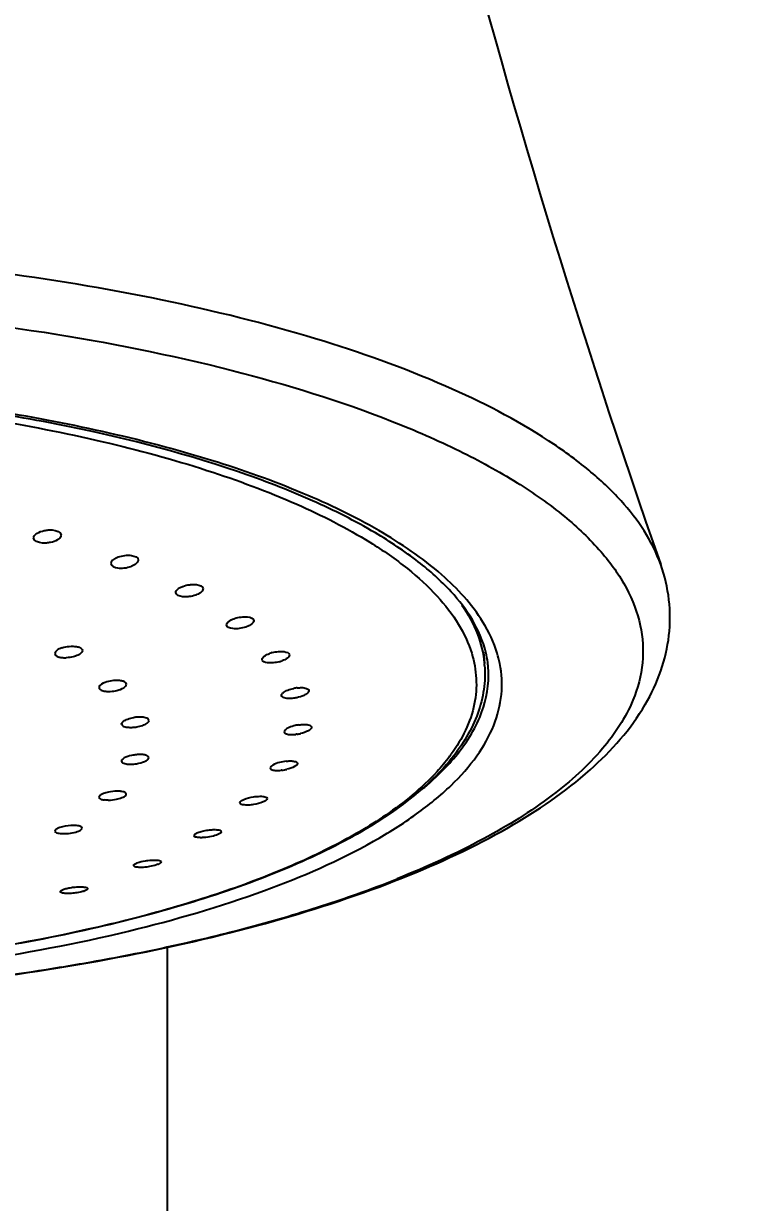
# Model space of a CAD drawing. Header units: millimetres. Extents: x 19562 to 20987, y -3943 to -2935.
# Drawn here: x 20334.16 to 20354.27, y -3220.92 to -3188.67 of the extents above; entities that cross this region are included whole.
import ezdxf

# ---------------------------------------------------------------- set-up
doc = ezdxf.new("R2010")
doc.units = ezdxf.units.MM
doc.header["$LTSCALE"] = 0.1
doc.styles.get("Standard").update_dxf_attribs({"font": 'arial.ttf'})
doc.dimstyles.new('A4', dxfattribs={"dimtxt": 4, "dimasz": 3.5, "dimexe": 0.7, "dimexo": 0.625, "dimgap": 0.5, "dimtad": 1, "dimdec": 1, "dimdsep": 46, "dimtxsty": 'Standard', "dimcen": 2.5, "dimclrd": 5, "dimclre": 5, "dimclrt": 7, "dimadec": 3, "dimazin": 2, "dimtfac": 1, "dimtdec": 1, "dimtmove": 0, "dimatfit": 3, "dimfxl": 0, "dimarcsym": 0})

# ---------------------------------------------------------------- blocks, each defined once
blk = doc.blocks.new('*D381')
at = {"color": 3, "lineweight": -2}
for p, q in [((20323.724, -3014.023), (20532.283, -3014.023)), ((20531.583, -3029.023), (20531.583, -3451.824)), ((20325.821, -3466.824), (20532.283, -3466.824))]:
    blk.add_line(p, q, dxfattribs=at)
at = {"color": 3}
for points in [[(20529.083, -3029.023), (20534.083, -3029.023), (20531.583, -3014.023)], [(20529.083, -3451.824), (20534.083, -3451.824), (20531.583, -3466.824)]]:
    blk.add_solid(points, dxfattribs=at)
at = {"layer": 'Defpoints', "color": 0}
for p in [(20323.099, -3014.023), (20325.196, -3466.824), (20531.583, -3466.824)]:
    blk.add_point(p, dxfattribs=at)
at = {"color": 3, "insert": (20523.425, -3240.423), "char_height": 15, "attachment_point": 5, "rotation": 90}
blk.add_mtext('452.8', dxfattribs=at)

msp = doc.modelspace()

# ---------------------------------------------------------------- linework, layer by layer
at = {"color": 7, "linetype": 'Continuous'}
for p, q in [((20339.917, -3204.953), (20339.938, -3204.945)), ((20340.266, -3205.172), (20340.244, -3205.179)), ((20346.745, -3205.865), (20346.774, -3206.175)), ((20341.224, -3207.06), (20341.222, -3207.046)), ((20341.97, -3206.909), (20341.972, -3206.923)), ((20336.847, -3207.843), (20336.845, -3207.829)), ((20337.595, -3207.736), (20337.593, -3207.722)), ((20337.282, -3208.668), (20337.256, -3208.671)), ((20341.228, -3209.096), (20341.208, -3209.098)), ((20341.346, -3208.849), (20341.365, -3208.847)), ((20337.769, -3211.552), (20337.786, -3211.553)), ((20337.331, -3211.753), (20337.314, -3211.752)), ((20338.099, -3282.624), (20338.099, -3213.912))]:
    msp.add_line(p, q, dxfattribs=at)
for centre, radius, start, end in [((20576.979, -3124.467), 238.825, 189.68044, 199.31671), ((20341.196, -3206.752), 0.902, 104.7133, 109.6584), ((20344.235, -3206.489), 2.651, 7.306, 13.5399), ((20340.933, -3205.256), 0.901, 284.712, 289.6794), ((20343.723, -3206.459), 3.064, 4.2193, 5.3221), ((20344.325, -3206.476), 2.559, 5.3238, 7.274), ((20344.094, -3206.498), 2.792, 0.0074, 5.3314), ((20336.719, -3207.625), 0.985, 92.9732, 103.6723), ((20341.772, -3207.91), 1.074, 96.2889, 101.516), ((20336.486, -3205.955), 0.985, 272.9527, 283.672), ((20337.352, -3208.707), 1.066, 93.603, 99.2857), ((20337.088, -3206.859), 1.065, 273.5849, 279.2856), ((20341.859, -3209.001), 1.159, 98.3611, 104.8406), ((20341.478, -3206.951), 1.172, 278.3948, 282.9797), ((20337.359, -3209.817), 1.151, 95.1143, 102.2348), ((20341.425, -3204.926), 5.929, 316.4415, 319.4094), ((20341.998, -3205.861), 4.774, 323.1669, 324.1623), ((20337.074, -3207.78), 1.15, 275.1089, 282.3743), ((20341.485, -3210.081), 1.24, 96.4101, 104.8437), ((20341.086, -3207.85), 1.254, 276.4656, 283.1103), ((20335.538, -3211.394), 0.788, 84.405, 87.0418), ((20335.573, -3210.494), 0.28, 298.4823, 301.0998), ((20337.674, -3211.271), 0.433, 293.5749, 294.8941), ((20333.27, -3184.237), 29.966, 289.51, 291.7814), ((20335.591, -3211.751), 0.688, 287.5321, 289.3285), ((20331.596, -3179.56), 34.934, 287.1904, 289.5361), ((20329.606, -3173.172), 41.624, 284.1818, 287.2087), ((20327.957, -3166.882), 48.127, 283.0082, 284.2499), ((20326.549, -3160.737), 54.431, 279.9814, 282.9966), ((20324.486, -3148.949), 66.398, 276.41999, 279.2844), ((20325.295, -3153.99), 61.293, 279.29907, 280.0431)]:
    msp.add_arc(centre, radius, start, end, dxfattribs=at)
for points, knots in [([(20351.599, -3203.468), (20351.372, -3202.823), (20350.74, -3201.891), (20349.61, -3200.839), (20348.046, -3199.709), (20345.555, -3198.439), (20341.999, -3197.178), (20337.836, -3196.151), (20331.494, -3195.113), (20326.502, -3194.82), (20323.099, -3194.82)], [0, 0, 0, 0, 0.066389, 0.105803, 0.150014, 0.253352, 0.376092, 0.515921, 0.669404, 1, 1, 1, 1]), ([(20323.099, -3196.255), (20325.083, -3196.255), (20328.972, -3196.396), (20334.581, -3197.018), (20339.676, -3198.025), (20343.466, -3199.188), (20346.04, -3200.305), (20347.624, -3201.168), (20348.935, -3202.085), (20349.958, -3203.048), (20350.681, -3204.055), (20351.088, -3205.102), (20351.153, -3206.172), (20350.972, -3206.854), (20350.838, -3207.178)], [0, 0, 0, 0, 0.182053, 0.356826, 0.51748, 0.658156, 0.719653, 0.774785, 0.823493, 0.866047, 0.903203, 0.936386, 0.967775, 1, 1, 1, 1]), ([(20343.793, -3202.605), (20343.237, -3202.277), (20342, -3201.657), (20339.116, -3200.553), (20334.849, -3199.486), (20329.179, -3198.71), (20325.166, -3198.535), (20323.099, -3198.535)], [0, 0, 0, 0, 0.090921, 0.194502, 0.434829, 0.70864, 1, 1, 1, 1]), ([(20343.883, -3202.539), (20343.216, -3202.154), (20341.717, -3201.437), (20338.208, -3200.199), (20335.314, -3199.58), (20333.279, -3199.256)], [0, 0, 0, 0, 0.207392, 0.445553, 1, 1, 1, 1]), ([(20333.172, -3199.488), (20334.233, -3199.661), (20336.256, -3200.053), (20339.09, -3200.821), (20341.544, -3201.726), (20343.001, -3202.465), (20343.641, -3202.862)], [0, 0, 0, 0, 0.291708, 0.558476, 0.795645, 1, 1, 1, 1]), ([(20334.438, -3202.742), (20334.438, -3202.732), (20334.448, -3202.682), (20334.489, -3202.645), (20334.522, -3202.623)], [0, 0, 0, 0, 0.207257, 1, 1, 1, 1]), ([(20334.536, -3202.613), (20334.593, -3202.578), (20334.695, -3202.542), (20334.838, -3202.522), (20334.994, -3202.518), (20335.188, -3202.571), (20335.188, -3202.664)], [0, 0, 0, 0, 0.288333, 0.448402, 0.604483, 1, 1, 1, 1]), ([(20335.188, -3202.664), (20335.188, -3202.674), (20335.178, -3202.724), (20335.137, -3202.761), (20335.105, -3202.784)], [0, 0, 0, 0, 0.207278, 1, 1, 1, 1]), ([(20346.812, -3205.868), (20346.664, -3205.249), (20346.061, -3204.331), (20344.931, -3203.331), (20344.198, -3202.844), (20343.792, -3202.605)], [0, 0, 0, 0, 0.420865, 0.688576, 1, 1, 1, 1]), ([(20346.732, -3205.042), (20346.432, -3204.556), (20345.553, -3203.605), (20344.491, -3202.89), (20343.883, -3202.539)], [0, 0, 0, 0, 0.448385, 1, 1, 1, 1]), ([(20335.091, -3202.793), (20335.033, -3202.829), (20334.932, -3202.864), (20334.789, -3202.884), (20334.633, -3202.888), (20334.438, -3202.835), (20334.438, -3202.742)], [0, 0, 0, 0, 0.288405, 0.448476, 0.604543, 1, 1, 1, 1]), ([(20343.641, -3202.862), (20343.996, -3203.082), (20344.645, -3203.53), (20345.47, -3204.279), (20346.079, -3205.057), (20346.341, -3205.621), (20346.426, -3205.898)], [0, 0, 0, 0, 0.298376, 0.561557, 0.793199, 1, 1, 1, 1]), ([(20336.677, -3203.296), (20336.659, -3203.306), (20336.605, -3203.338), (20336.552, -3203.394), (20336.553, -3203.438)], [0, 0, 0, 0, 0.32105, 1, 1, 1, 1]), ([(20336.751, -3203.263), (20336.81, -3203.242), (20336.903, -3203.22), (20337.03, -3203.214), (20337.157, -3203.22), (20337.303, -3203.272), (20337.303, -3203.346)], [0, 0, 0, 0, 0.318901, 0.479221, 0.628827, 1, 1, 1, 1]), ([(20336.553, -3203.438), (20336.553, -3203.511), (20336.699, -3203.563), (20336.826, -3203.569), (20336.952, -3203.562), (20337.045, -3203.541), (20337.105, -3203.519)], [0, 0, 0, 0, 0.371591, 0.521096, 0.681284, 1, 1, 1, 1]), ([(20337.303, -3203.346), (20337.302, -3203.358), (20337.285, -3203.422), (20337.224, -3203.462), (20337.178, -3203.487)], [0, 0, 0, 0, 0.19289, 1, 1, 1, 1]), ([(20351.174, -3207.3), (20351.346, -3207.007), (20351.635, -3206.398), (20351.861, -3205.42), (20351.862, -3204.425), (20351.708, -3203.779), (20351.599, -3203.468)], [0, 0, 0, 0, 0.255913, 0.504521, 0.75088, 1, 1, 1, 1]), ([(20338.326, -3204.237), (20338.326, -3204.205), (20338.38, -3204.131), (20338.452, -3204.096), (20338.497, -3204.077)], [0, 0, 0, 0, 0.395117, 1, 1, 1, 1]), ([(20338.877, -3204.303), (20338.818, -3204.325), (20338.725, -3204.347), (20338.598, -3204.356), (20338.474, -3204.353), (20338.326, -3204.308), (20338.326, -3204.237)], [0, 0, 0, 0, 0.322038, 0.483495, 0.633802, 1, 1, 1, 1]), ([(20338.525, -3204.066), (20338.584, -3204.044), (20338.677, -3204.022), (20338.803, -3204.013), (20338.928, -3204.016), (20339.076, -3204.06), (20339.076, -3204.132)], [0, 0, 0, 0, 0.322095, 0.483547, 0.633838, 1, 1, 1, 1]), ([(20339.076, -3204.132), (20339.076, -3204.164), (20339.021, -3204.237), (20338.95, -3204.273), (20338.905, -3204.292)], [0, 0, 0, 0, 0.395156, 1, 1, 1, 1]), ([(20346.16, -3204.582), (20346.329, -3204.829), (20346.609, -3205.336), (20346.748, -3205.901), (20346.774, -3206.175)], [0, 0, 0, 0, 0.521184, 1, 1, 1, 1]), ([(20339.938, -3204.945), (20339.997, -3204.926), (20340.119, -3204.901), (20340.287, -3204.89), (20340.466, -3204.939), (20340.466, -3205.006)], [0, 0, 0, 0, 0.329953, 0.641671, 1, 1, 1, 1]), ([(20339.716, -3205.119), (20339.716, -3205.085), (20339.785, -3205.007), (20339.865, -3204.972), (20339.917, -3204.953)], [0, 0, 0, 0, 0.383872, 1, 1, 1, 1]), ([(20340.244, -3205.179), (20340.185, -3205.199), (20340.063, -3205.223), (20339.895, -3205.235), (20339.716, -3205.186), (20339.716, -3205.119)], [0, 0, 0, 0, 0.32995, 0.64167, 1, 1, 1, 1]), ([(20340.466, -3205.006), (20340.466, -3205.04), (20340.397, -3205.118), (20340.318, -3205.153), (20340.266, -3205.172)], [0, 0, 0, 0, 0.383939, 1, 1, 1, 1]), ([(20347.195, -3206.179), (20347.175, -3206.082), (20347.074, -3205.684), (20346.896, -3205.307), (20346.732, -3205.042)], [0, 0, 0, 0, 0.239674, 1, 1, 1, 1]), ([(20335.208, -3205.751), (20335.16, -3205.768), (20335.084, -3205.798), (20335.021, -3205.871), (20335.021, -3205.903)], [0, 0, 0, 0, 0.616553, 1, 1, 1, 1]), ([(20335.208, -3205.751), (20335.228, -3205.744), (20335.311, -3205.72), (20335.397, -3205.708), (20335.463, -3205.705)], [0, 0, 0, 0, 0.240018, 1, 1, 1, 1]), ([(20335.463, -3205.705), (20335.503, -3205.704), (20335.58, -3205.707), (20335.688, -3205.726), (20335.771, -3205.78), (20335.771, -3205.821)], [0, 0, 0, 0, 0.350083, 0.643446, 1, 1, 1, 1]), ([(20335.771, -3205.821), (20335.771, -3205.853), (20335.708, -3205.926), (20335.632, -3205.956), (20335.583, -3205.973)], [0, 0, 0, 0, 0.383466, 1, 1, 1, 1]), ([(20340.967, -3205.88), (20341.023, -3205.865), (20341.135, -3205.847), (20341.285, -3205.841), (20341.44, -3205.885), (20341.44, -3205.943)], [0, 0, 0, 0, 0.342584, 0.652323, 1, 1, 1, 1]), ([(20346.426, -3205.898), (20346.494, -3206.122), (20346.58, -3206.587), (20346.505, -3207.563), (20346.163, -3208.248), (20345.868, -3208.656)], [0, 0, 0, 0, 0.242089, 0.481465, 1, 1, 1, 1]), ([(20323.099, -3215.008), (20324.739, -3215.008), (20327.959, -3214.897), (20332.618, -3214.401), (20336.886, -3213.599), (20340.588, -3212.525), (20343.217, -3211.388), (20344.887, -3210.346), (20345.846, -3209.568), (20346.573, -3208.755), (20347.057, -3207.909), (20347.282, -3207.037), (20347.251, -3206.455), (20347.195, -3206.179)], [0, 0, 0, 0, 0.178461, 0.350338, 0.509464, 0.65045, 0.769249, 0.819711, 0.864231, 0.90326, 0.937744, 0.969264, 1, 1, 1, 1]), ([(20335.021, -3205.903), (20335.021, -3205.944), (20335.104, -3205.998), (20335.212, -3206.016), (20335.288, -3206.02), (20335.329, -3206.019)], [0, 0, 0, 0, 0.356577, 0.64991, 1, 1, 1, 1]), ([(20335.583, -3205.973), (20335.564, -3205.98), (20335.481, -3206.004), (20335.395, -3206.016), (20335.329, -3206.019)], [0, 0, 0, 0, 0.240049, 1, 1, 1, 1]), ([(20340.69, -3206.063), (20340.69, -3206.03), (20340.762, -3205.955), (20340.841, -3205.921), (20340.893, -3205.903)], [0, 0, 0, 0, 0.37664, 1, 1, 1, 1]), ([(20341.162, -3206.127), (20341.107, -3206.142), (20340.995, -3206.159), (20340.845, -3206.166), (20340.69, -3206.122), (20340.69, -3206.063)], [0, 0, 0, 0, 0.342579, 0.652315, 1, 1, 1, 1]), ([(20341.44, -3205.943), (20341.44, -3205.977), (20341.368, -3206.052), (20341.289, -3206.085), (20341.237, -3206.104)], [0, 0, 0, 0, 0.376697, 1, 1, 1, 1]), ([(20346.779, -3206.233), (20346.795, -3206.45), (20346.78, -3206.894), (20346.552, -3207.789), (20346.178, -3208.402), (20345.877, -3208.774)], [0, 0, 0, 0, 0.237086, 0.47862, 1, 1, 1, 1]), ([(20345.928, -3208.783), (20346.218, -3208.444), (20346.696, -3207.736), (20346.886, -3206.891), (20346.886, -3206.497)], [0, 0, 0, 0, 0.531787, 1, 1, 1, 1]), ([(20336.486, -3206.668), (20336.421, -3206.684), (20336.325, -3206.713), (20336.227, -3206.796), (20336.227, -3206.835)], [0, 0, 0, 0, 0.631828, 1, 1, 1, 1]), ([(20336.227, -3206.835), (20336.227, -3206.875), (20336.313, -3206.924), (20336.419, -3206.938), (20336.496, -3206.94), (20336.536, -3206.938)], [0, 0, 0, 0, 0.348843, 0.645012, 1, 1, 1, 1]), ([(20336.977, -3206.745), (20336.977, -3206.705), (20336.891, -3206.656), (20336.785, -3206.641), (20336.708, -3206.639), (20336.668, -3206.641)], [0, 0, 0, 0, 0.348848, 0.644952, 1, 1, 1, 1]), ([(20336.718, -3206.912), (20336.783, -3206.896), (20336.879, -3206.867), (20336.977, -3206.784), (20336.977, -3206.745)], [0, 0, 0, 0, 0.631697, 1, 1, 1, 1]), ([(20341.272, -3206.971), (20341.308, -3206.943), (20341.402, -3206.897), (20341.501, -3206.868), (20341.557, -3206.857)], [0, 0, 0, 0, 0.444757, 1, 1, 1, 1]), ([(20341.771, -3206.836), (20341.817, -3206.837), (20341.887, -3206.842), (20341.962, -3206.883), (20341.97, -3206.909)], [0, 0, 0, 0, 0.628558, 1, 1, 1, 1]), ([(20341.222, -3207.046), (20341.222, -3207.04), (20341.228, -3207.009), (20341.253, -3206.986), (20341.272, -3206.971)], [0, 0, 0, 0, 0.19921, 1, 1, 1, 1]), ([(20341.438, -3207.133), (20341.389, -3207.133), (20341.314, -3207.129), (20341.233, -3207.087), (20341.224, -3207.06)], [0, 0, 0, 0, 0.631285, 1, 1, 1, 1]), ([(20341.637, -3207.112), (20341.62, -3207.115), (20341.554, -3207.127), (20341.487, -3207.133), (20341.438, -3207.133)], [0, 0, 0, 0, 0.2583, 1, 1, 1, 1]), ([(20341.889, -3207.021), (20341.873, -3207.031), (20341.793, -3207.072), (20341.706, -3207.098), (20341.637, -3207.112)], [0, 0, 0, 0, 0.217865, 1, 1, 1, 1]), ([(20341.972, -3206.923), (20341.972, -3206.928), (20341.967, -3206.956), (20341.946, -3206.978), (20341.929, -3206.992)], [0, 0, 0, 0, 0.203259, 1, 1, 1, 1]), ([(20350.838, -3207.178), (20350.638, -3207.661), (20349.993, -3208.635), (20348.572, -3209.899), (20346.664, -3211.076), (20345.194, -3211.742), (20344.389, -3212.064)], [0, 0, 0, 0, 0.189444, 0.415849, 0.68567, 1, 1, 1, 1]), ([(20323.099, -3215.421), (20326.275, -3215.421), (20330.947, -3215.159), (20336.916, -3214.234), (20340.907, -3213.309), (20344.404, -3212.162), (20347.33, -3210.809), (20349.631, -3209.257), (20350.781, -3207.972), (20351.174, -3207.3)], [0, 0, 0, 0, 0.316632, 0.465004, 0.60193, 0.724634, 0.831423, 0.9223, 1, 1, 1, 1]), ([(20336.845, -3207.829), (20336.845, -3207.823), (20336.851, -3207.793), (20336.875, -3207.771), (20336.895, -3207.757)], [0, 0, 0, 0, 0.200147, 1, 1, 1, 1]), ([(20336.895, -3207.757), (20336.931, -3207.73), (20337.025, -3207.688), (20337.124, -3207.664), (20337.18, -3207.655)], [0, 0, 0, 0, 0.442437, 1, 1, 1, 1]), ([(20337.26, -3207.91), (20337.315, -3207.901), (20337.414, -3207.877), (20337.508, -3207.835), (20337.545, -3207.809)], [0, 0, 0, 0, 0.557365, 1, 1, 1, 1]), ([(20337.593, -3207.722), (20337.585, -3207.697), (20337.514, -3207.654), (20337.445, -3207.646), (20337.401, -3207.643)], [0, 0, 0, 0, 0.374077, 1, 1, 1, 1]), ([(20337.545, -3207.809), (20337.552, -3207.803), (20337.575, -3207.784), (20337.595, -3207.756), (20337.595, -3207.736)], [0, 0, 0, 0, 0.31522, 1, 1, 1, 1]), ([(20336.847, -3207.843), (20336.855, -3207.869), (20336.926, -3207.911), (20336.995, -3207.919), (20337.039, -3207.922)], [0, 0, 0, 0, 0.373879, 1, 1, 1, 1]), ([(20341.562, -3207.881), (20341.495, -3207.898), (20341.406, -3207.93), (20341.317, -3207.992), (20341.295, -3208.029), (20341.295, -3208.045)], [0, 0, 0, 0, 0.637254, 0.856087, 1, 1, 1, 1]), ([(20341.295, -3208.045), (20341.295, -3208.082), (20341.39, -3208.119), (20341.493, -3208.124), (20341.571, -3208.12), (20341.612, -3208.116)], [0, 0, 0, 0, 0.331663, 0.634132, 1, 1, 1, 1]), ([(20341.728, -3207.85), (20341.769, -3207.845), (20341.847, -3207.841), (20341.951, -3207.847), (20342.045, -3207.883), (20342.045, -3207.92)], [0, 0, 0, 0, 0.36576, 0.668317, 1, 1, 1, 1]), ([(20342.045, -3207.92), (20342.045, -3207.938), (20342.018, -3207.978), (20341.918, -3208.043), (20341.817, -3208.076), (20341.742, -3208.093)], [0, 0, 0, 0, 0.141553, 0.362357, 1, 1, 1, 1]), ([(20345.877, -3208.774), (20345.522, -3209.214), (20344.602, -3210.057), (20342.883, -3211.118), (20340.747, -3212.073), (20338.234, -3212.907), (20335.393, -3213.604), (20331.144, -3214.349), (20327.815, -3214.631), (20325.543, -3214.713)], [0, 0, 0, 0, 0.078377, 0.171197, 0.279297, 0.40206, 0.537927, 0.6847, 1, 1, 1, 1]), ([(20337.115, -3208.692), (20337.047, -3208.707), (20336.956, -3208.735), (20336.864, -3208.793), (20336.841, -3208.83), (20336.841, -3208.845)], [0, 0, 0, 0, 0.640545, 0.857997, 1, 1, 1, 1]), ([(20337.591, -3208.751), (20337.591, -3208.714), (20337.501, -3208.676), (20337.399, -3208.666), (20337.323, -3208.666), (20337.282, -3208.668)], [0, 0, 0, 0, 0.333907, 0.635386, 1, 1, 1, 1]), ([(20337.32, -3208.904), (20337.388, -3208.889), (20337.478, -3208.861), (20337.569, -3208.803), (20337.591, -3208.766), (20337.591, -3208.751)], [0, 0, 0, 0, 0.640704, 0.857963, 1, 1, 1, 1]), ([(20345.819, -3208.723), (20345.712, -3208.866), (20345.203, -3209.473), (20344.579, -3209.976), (20344.073, -3210.322)], [0, 0, 0, 0, 0.225382, 1, 1, 1, 1]), ([(20336.841, -3208.845), (20336.841, -3208.885), (20336.942, -3208.923), (20337.05, -3208.931), (20337.133, -3208.93), (20337.176, -3208.926)], [0, 0, 0, 0, 0.333082, 0.636764, 1, 1, 1, 1]), ([(20341.167, -3208.883), (20341.103, -3208.9), (20341.018, -3208.929), (20340.933, -3208.985), (20340.912, -3209.019), (20340.912, -3209.033)], [0, 0, 0, 0, 0.644791, 0.861482, 1, 1, 1, 1]), ([(20340.912, -3209.033), (20340.912, -3209.067), (20341, -3209.099), (20341.096, -3209.104), (20341.169, -3209.102), (20341.208, -3209.098)], [0, 0, 0, 0, 0.325453, 0.628794, 1, 1, 1, 1]), ([(20341.365, -3208.847), (20341.404, -3208.843), (20341.478, -3208.841), (20341.573, -3208.846), (20341.662, -3208.877), (20341.662, -3208.912)], [0, 0, 0, 0, 0.371067, 0.674548, 1, 1, 1, 1]), ([(20341.662, -3208.912), (20341.662, -3208.927), (20341.636, -3208.964), (20341.539, -3209.024), (20341.443, -3209.054), (20341.371, -3209.071)], [0, 0, 0, 0, 0.136005, 0.354689, 1, 1, 1, 1]), ([(20345.101, -3209.59), (20345.157, -3209.543), (20345.372, -3209.359), (20345.577, -3209.163), (20345.722, -3209.011)], [0, 0, 0, 0, 0.259245, 1, 1, 1, 1]), ([(20336.418, -3209.713), (20336.369, -3209.727), (20336.299, -3209.75), (20336.223, -3209.808), (20336.223, -3209.836)], [0, 0, 0, 0, 0.650035, 1, 1, 1, 1]), ([(20336.714, -3209.669), (20336.638, -3209.671), (20336.539, -3209.683), (20336.442, -3209.706), (20336.418, -3209.713)], [0, 0, 0, 0, 0.757771, 1, 1, 1, 1]), ([(20336.821, -3209.673), (20336.813, -3209.672), (20336.777, -3209.669), (20336.741, -3209.669), (20336.714, -3209.669)], [0, 0, 0, 0, 0.234196, 1, 1, 1, 1]), ([(20336.779, -3209.869), (20336.828, -3209.855), (20336.897, -3209.832), (20336.973, -3209.774), (20336.973, -3209.746)], [0, 0, 0, 0, 0.649935, 1, 1, 1, 1]), ([(20336.973, -3209.746), (20336.973, -3209.726), (20336.935, -3209.697), (20336.881, -3209.682), (20336.842, -3209.675), (20336.821, -3209.673)], [0, 0, 0, 0, 0.348092, 0.636108, 1, 1, 1, 1]), ([(20344.396, -3210.121), (20344.459, -3210.078), (20344.7, -3209.909), (20344.933, -3209.729), (20345.101, -3209.59)], [0, 0, 0, 0, 0.258398, 1, 1, 1, 1]), ([(20336.223, -3209.836), (20336.223, -3209.856), (20336.26, -3209.885), (20336.314, -3209.9), (20336.353, -3209.907), (20336.374, -3209.909)], [0, 0, 0, 0, 0.347992, 0.636109, 1, 1, 1, 1]), ([(20336.481, -3209.913), (20336.472, -3209.913), (20336.436, -3209.914), (20336.4, -3209.912), (20336.374, -3209.909)], [0, 0, 0, 0, 0.264573, 1, 1, 1, 1]), ([(20336.481, -3209.913), (20336.557, -3209.912), (20336.658, -3209.9), (20336.756, -3209.876), (20336.779, -3209.869)], [0, 0, 0, 0, 0.758099, 1, 1, 1, 1]), ([(20340.083, -3209.987), (20340.083, -3209.97), (20340.121, -3209.928), (20340.244, -3209.868), (20340.367, -3209.837), (20340.457, -3209.823)], [0, 0, 0, 0, 0.126879, 0.350727, 1, 1, 1, 1]), ([(20340.241, -3210.049), (20340.219, -3210.048), (20340.179, -3210.044), (20340.124, -3210.033), (20340.083, -3210.007), (20340.083, -3209.987)], [0, 0, 0, 0, 0.372012, 0.664012, 1, 1, 1, 1]), ([(20340.833, -3209.871), (20340.833, -3209.889), (20340.793, -3209.931), (20340.67, -3209.991), (20340.546, -3210.022), (20340.456, -3210.035)], [0, 0, 0, 0, 0.126816, 0.350824, 1, 1, 1, 1]), ([(20340.675, -3209.809), (20340.697, -3209.81), (20340.737, -3209.814), (20340.791, -3209.825), (20340.833, -3209.851), (20340.833, -3209.871)], [0, 0, 0, 0, 0.372095, 0.664096, 1, 1, 1, 1]), ([(20344.073, -3210.322), (20343.605, -3210.642), (20342.553, -3211.249), (20340.786, -3212.031), (20338.749, -3212.734), (20335.608, -3213.579), (20331.243, -3214.339), (20327.616, -3214.63), (20325.727, -3214.703)], [0, 0, 0, 0, 0.089111, 0.190622, 0.303925, 0.427955, 0.702289, 1, 1, 1, 1]), ([(20335.456, -3210.608), (20335.353, -3210.614), (20335.21, -3210.639), (20335.066, -3210.695), (20335.016, -3210.739), (20335.016, -3210.759)], [0, 0, 0, 0, 0.647226, 0.875696, 1, 1, 1, 1]), ([(20335.579, -3210.607), (20335.569, -3210.607), (20335.528, -3210.605), (20335.488, -3210.606), (20335.456, -3210.608)], [0, 0, 0, 0, 0.236386, 1, 1, 1, 1]), ([(20335.766, -3210.677), (20335.766, -3210.658), (20335.706, -3210.618), (20335.653, -3210.614), (20335.615, -3210.61)], [0, 0, 0, 0, 0.339508, 1, 1, 1, 1]), ([(20335.718, -3210.734), (20335.725, -3210.73), (20335.745, -3210.716), (20335.766, -3210.694), (20335.766, -3210.677)], [0, 0, 0, 0, 0.334776, 1, 1, 1, 1]), ([(20338.827, -3210.884), (20338.827, -3210.865), (20338.877, -3210.823), (20338.967, -3210.785), (20339.102, -3210.747), (20339.202, -3210.732), (20339.255, -3210.726)], [0, 0, 0, 0, 0.120784, 0.348707, 0.658994, 1, 1, 1, 1]), ([(20339.255, -3210.726), (20339.267, -3210.725), (20339.312, -3210.721), (20339.357, -3210.719), (20339.39, -3210.719)], [0, 0, 0, 0, 0.262626, 1, 1, 1, 1]), ([(20339.42, -3210.719), (20339.442, -3210.72), (20339.482, -3210.724), (20339.535, -3210.734), (20339.577, -3210.757), (20339.577, -3210.776)], [0, 0, 0, 0, 0.377798, 0.672896, 1, 1, 1, 1]), ([(20335.016, -3210.759), (20335.016, -3210.782), (20335.067, -3210.81), (20335.13, -3210.823), (20335.178, -3210.828), (20335.203, -3210.829)], [0, 0, 0, 0, 0.330655, 0.626144, 1, 1, 1, 1]), ([(20335.203, -3210.829), (20335.214, -3210.83), (20335.26, -3210.831), (20335.305, -3210.83), (20335.34, -3210.828)], [0, 0, 0, 0, 0.235452, 1, 1, 1, 1]), ([(20335.34, -3210.828), (20335.41, -3210.823), (20335.535, -3210.804), (20335.657, -3210.767), (20335.707, -3210.74)], [0, 0, 0, 0, 0.554471, 1, 1, 1, 1]), ([(20338.985, -3210.94), (20338.963, -3210.939), (20338.923, -3210.935), (20338.869, -3210.926), (20338.827, -3210.903), (20338.827, -3210.884)], [0, 0, 0, 0, 0.3778, 0.672916, 1, 1, 1, 1]), ([(20339.149, -3210.934), (20339.137, -3210.935), (20339.092, -3210.939), (20339.047, -3210.941), (20339.014, -3210.941)], [0, 0, 0, 0, 0.262621, 1, 1, 1, 1]), ([(20339.517, -3210.838), (20339.467, -3210.865), (20339.344, -3210.903), (20339.219, -3210.926), (20339.149, -3210.934)], [0, 0, 0, 0, 0.447338, 1, 1, 1, 1]), ([(20339.577, -3210.776), (20339.577, -3210.781), (20339.567, -3210.81), (20339.538, -3210.826), (20339.517, -3210.838)], [0, 0, 0, 0, 0.168782, 1, 1, 1, 1]), ([(20337.175, -3211.7), (20337.175, -3211.687), (20337.208, -3211.655), (20337.312, -3211.609), (20337.418, -3211.584), (20337.495, -3211.571)], [0, 0, 0, 0, 0.116534, 0.332763, 1, 1, 1, 1]), ([(20337.314, -3211.752), (20337.279, -3211.749), (20337.233, -3211.748), (20337.175, -3211.717), (20337.175, -3211.7)], [0, 0, 0, 0, 0.675629, 1, 1, 1, 1]), ([(20337.495, -3211.571), (20337.519, -3211.567), (20337.61, -3211.554), (20337.702, -3211.549), (20337.769, -3211.552)], [0, 0, 0, 0, 0.265532, 1, 1, 1, 1]), ([(20337.847, -3211.668), (20337.831, -3211.675), (20337.752, -3211.704), (20337.67, -3211.722), (20337.605, -3211.733)], [0, 0, 0, 0, 0.210046, 1, 1, 1, 1]), ([(20337.786, -3211.552), (20337.795, -3211.553), (20337.826, -3211.556), (20337.858, -3211.56), (20337.879, -3211.567)], [0, 0, 0, 0, 0.288332, 1, 1, 1, 1]), ([(20337.925, -3211.604), (20337.925, -3211.615), (20337.901, -3211.642), (20337.874, -3211.656), (20337.856, -3211.664)], [0, 0, 0, 0, 0.362118, 1, 1, 1, 1]), ([(20337.879, -3211.567), (20337.886, -3211.569), (20337.904, -3211.575), (20337.925, -3211.591), (20337.925, -3211.604)], [0, 0, 0, 0, 0.3511, 1, 1, 1, 1]), ([(20337.605, -3211.733), (20337.581, -3211.737), (20337.49, -3211.75), (20337.398, -3211.755), (20337.331, -3211.753)], [0, 0, 0, 0, 0.265483, 1, 1, 1, 1]), ([(20335.166, -3212.417), (20335.166, -3212.404), (20335.203, -3212.373), (20335.271, -3212.347), (20335.378, -3212.317), (20335.459, -3212.304), (20335.503, -3212.298)], [0, 0, 0, 0, 0.110857, 0.326905, 0.635959, 1, 1, 1, 1]), ([(20335.503, -3212.298), (20335.526, -3212.295), (20335.611, -3212.285), (20335.698, -3212.282), (20335.761, -3212.285)], [0, 0, 0, 0, 0.266451, 1, 1, 1, 1]), ([(20335.916, -3212.334), (20335.916, -3212.348), (20335.878, -3212.378), (20335.843, -3212.391), (20335.818, -3212.4)], [0, 0, 0, 0, 0.338692, 1, 1, 1, 1]), ([(20335.82, -3212.29), (20335.844, -3212.293), (20335.878, -3212.296), (20335.916, -3212.322), (20335.916, -3212.334)], [0, 0, 0, 0, 0.667494, 1, 1, 1, 1]), ([(20335.262, -3212.461), (20335.237, -3212.458), (20335.204, -3212.455), (20335.166, -3212.429), (20335.166, -3212.417)], [0, 0, 0, 0, 0.667442, 1, 1, 1, 1]), ([(20335.579, -3212.453), (20335.556, -3212.456), (20335.47, -3212.466), (20335.384, -3212.469), (20335.321, -3212.466)], [0, 0, 0, 0, 0.266399, 1, 1, 1, 1]), ([(20335.798, -3212.407), (20335.782, -3212.412), (20335.71, -3212.432), (20335.636, -3212.445), (20335.579, -3212.453)], [0, 0, 0, 0, 0.222616, 1, 1, 1, 1])]:
    msp.add_open_spline(points, degree=3, knots=knots, dxfattribs=at)
for points in [[(20334.522, -3202.623), (20334.527, -3202.619), (20334.531, -3202.616), (20334.536, -3202.613)], [(20335.105, -3202.784), (20335.1, -3202.787), (20335.095, -3202.79), (20335.09, -3202.793)], [(20336.677, -3203.296), (20336.701, -3203.283), (20336.725, -3203.273), (20336.751, -3203.263)], [(20337.178, -3203.487), (20337.155, -3203.499), (20337.13, -3203.51), (20337.105, -3203.519)], [(20338.497, -3204.077), (20338.506, -3204.073), (20338.515, -3204.069), (20338.525, -3204.066)], [(20338.905, -3204.292), (20338.896, -3204.296), (20338.886, -3204.3), (20338.877, -3204.303)], [(20341.654, -3206.842), (20341.693, -3206.838), (20341.732, -3206.836), (20341.771, -3206.836)], [(20341.929, -3206.992), (20341.917, -3207.003), (20341.903, -3207.012), (20341.889, -3207.021)], [(20337.401, -3207.643), (20337.362, -3207.641), (20337.324, -3207.641), (20337.285, -3207.643)], [(20337.039, -3207.922), (20337.078, -3207.925), (20337.116, -3207.924), (20337.154, -3207.922)], [(20341.649, -3208.111), (20341.637, -3208.113), (20341.625, -3208.114), (20341.613, -3208.115)], [(20341.69, -3207.854), (20341.703, -3207.853), (20341.715, -3207.851), (20341.728, -3207.85)], [(20340.323, -3210.049), (20340.295, -3210.05), (20340.268, -3210.051), (20340.241, -3210.049)], [(20340.456, -3210.035), (20340.412, -3210.042), (20340.367, -3210.047), (20340.323, -3210.049)], [(20340.457, -3209.823), (20340.502, -3209.816), (20340.547, -3209.812), (20340.592, -3209.81)], [(20340.592, -3209.81), (20340.62, -3209.808), (20340.647, -3209.808), (20340.675, -3209.809)], [(20339.39, -3210.719), (20339.4, -3210.719), (20339.41, -3210.719), (20339.419, -3210.72)], [(20339.014, -3210.941), (20339.005, -3210.941), (20338.995, -3210.941), (20338.985, -3210.94)], [(20335.761, -3212.285), (20335.781, -3212.286), (20335.8, -3212.287), (20335.82, -3212.29)], [(20335.321, -3212.466), (20335.301, -3212.465), (20335.281, -3212.464), (20335.262, -3212.461)]]:
    msp.add_open_spline(points, degree=3, dxfattribs=at)

# ---------------------------------------------------------------- dimensions: what is measured, and where the dimension line sits
at = {"color": 0}
dim = msp.add_linear_dim(base=(20531.583, -3466.824), p1=(20323.099, -3014.023), p2=(20325.196, -3466.824), angle=90, dimstyle='A4', override={"dimtxt": 15, "dimasz": 15, "dimclrd": 3, "dimclre": 3, "dimclrt": 3, "dimfxl": 0.5}, dxfattribs=at)
dim.commit()
dim.dimension.update_dxf_attribs({"geometry": '*D381', "text_midpoint": (20531.583, -3240.423), "dimtype": 160})

doc.saveas('drawing.dxf')
